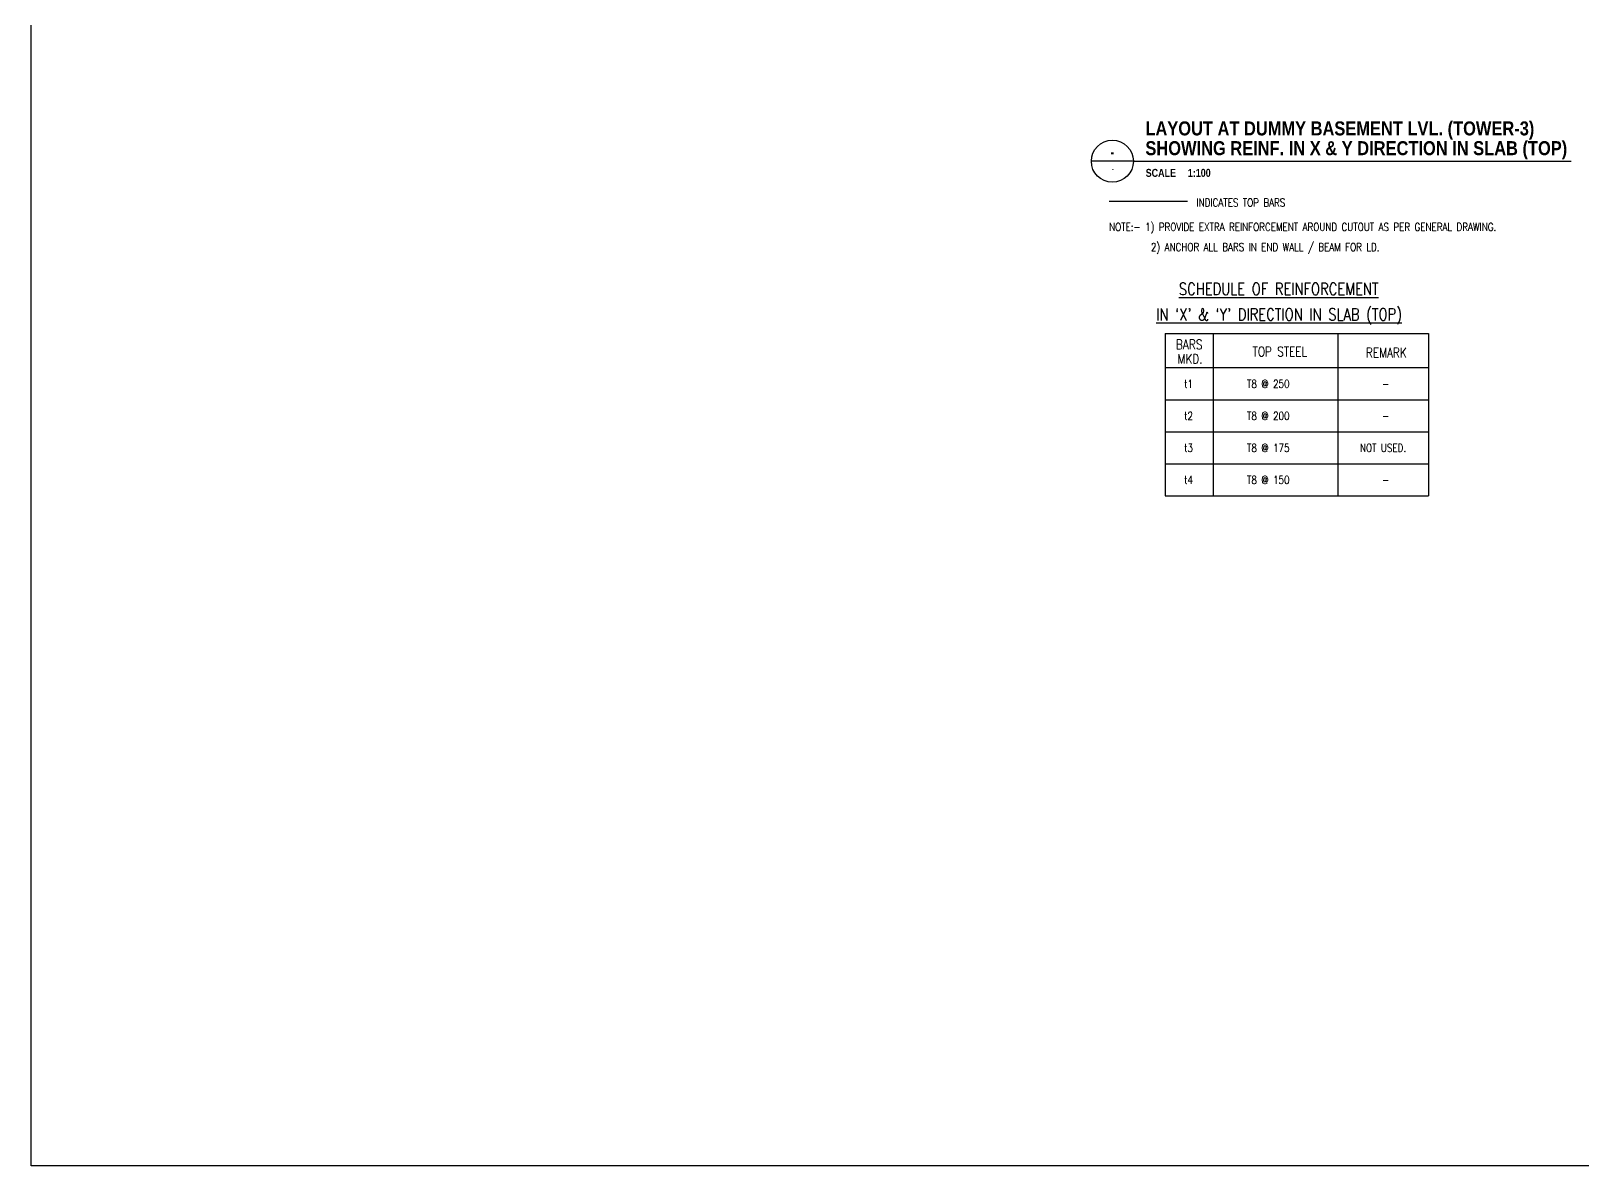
# Model space of a CAD drawing. Header units: millimetres. Extents: x 3096197 to 3311540, y 922944 to 989976.
# Drawn here: x 3096197 to 3134978, y 930707 to 959060 of the extents above; entities that cross this region are included whole.
import ezdxf
from ezdxf.enums import TextEntityAlignment as Align

# ---------------------------------------------------------------- set-up
doc = ezdxf.new("R2010")
doc.units = ezdxf.units.MM
doc.header["$LTSCALE"] = 100
doc.header["$MEASUREMENT"] = 0
doc.linetypes.add('HIDDEN', pattern=[0.375, 0.25, -0.125])
for name, color, linetype in [('A-REFR-TITL-100', 2, 'Continuous'), ('REINF_TOP', 1, 'HIDDEN'), ('RET. WALL', 6, 'Continuous'), ('TABLE', 5, 'Continuous'), ('TABLE-TEXT', 3, 'Continuous'), ('TX', 6, 'Continuous')]:
    doc.layers.add(name, color=color, linetype=linetype)
doc.styles.add('ARIAL', font='arial.ttf', dxfattribs={"width": 0.8})
doc.styles.add('ARIAL-TITLE', font='arialbd.ttf')
doc.styles.add('ROMANS', font='romans.shx', dxfattribs={"width": 0.8})

# ---------------------------------------------------------------- blocks, each defined once
blk = doc.blocks.new('A-DETAIL-TITLE-100')
at = {"layer": 'A-REFR-TITL-100', "linetype": 'Continuous'}
blk.add_line((0, 0), (-1050, 0), dxfattribs=at)
blk.add_circle((-525, 0), 525, dxfattribs=at)
at = {"layer": 'A-REFR-TITL-100', "color": 4, "style": 'ARIAL-TITLE'}
for tag, p, height in [('TITLE1', (450, 937), 500), ('TITLE2', (450, 237), 500), ('SCALE1', (450, -480), 300), ('SCALE2', (2479, -480), 300)]:
    blk.add_attdef(tag, p, '', height=height, dxfattribs=at)
at = {"layer": 'A-REFR-TITL-100', "color": 4, "linetype": 'Continuous', "style": 'ARIAL-TITLE'}
blk.add_attdef('DRWG-NO', text='', height=400, dxfattribs=at).set_placement((-751, 326), align=Align.MIDDLE)
at = {"layer": 'A-REFR-TITL-100', "color": 4, "linetype": 'Continuous', "style": 'ARIAL', "width": 0.8}
blk.add_attdef('DRAWING-REF', text='', height=200, dxfattribs=at).set_placement((-735, -270), align=Align.MIDDLE)

msp = doc.modelspace()

# ---------------------------------------------------------------- linework, layer by layer
at = {"layer": 'A-REFR-TITL-100', "linetype": 'Continuous'}
msp.add_line((3123742.6, 955807.9), (3134680.6, 955807.9), dxfattribs=at)
at = {"layer": 'REINF_TOP', "ltscale": 0.03}
msp.add_lwpolyline([(3123142, 954807.7), (3125098.9, 954807.7)], dxfattribs=at)
at = {"layer": 'RET. WALL'}
msp.add_lwpolyline([(3096196.7, 987412.6), (3164806.8, 987412.6), (3164806.8, 930706.9), (3096196.7, 930706.9)], close=True, dxfattribs=at)
at = {"layer": 'TABLE'}
for p, q in [((3124535, 951500.3), (3124535, 947450.3)), ((3124535, 951500.3), (3131120.9, 951500.3)), ((3125735, 951500.3), (3125735, 947450.3)), ((3128849, 951500.3), (3128849, 947450.3)), ((3131120.9, 951500.3), (3131120.9, 947450.3)), ((3124535, 950650.3), (3131120.9, 950650.3)), ((3124535, 947450.3), (3131120.9, 947450.3))]:
    msp.add_line(p, q, dxfattribs=at)
at = {"layer": 'TABLE', "color": 2}
for p, q in [((3124535, 949850.3), (3131120.9, 949850.3)), ((3124535, 949050.3), (3131120.9, 949050.3)), ((3124535, 948250.3), (3131120.9, 948250.3))]:
    msp.add_line(p, q, dxfattribs=at)

# ---------------------------------------------------------------- block references
at = {"layer": 'A-REFR-TITL-100'}
ref = msp.add_blockref('A-DETAIL-TITLE-100', (3123742.6, 955807.9), dxfattribs=at)
ref.add_attrib('TITLE1', 'LAYOUT AT DUMMY BASEMENT LVL. (TOWER-3)', (3124043.6, 956452.5), dxfattribs={"color": 4, "height": 350, "style": 'ARIAL-TITLE', "width": 0.84})
ref.add_attrib('TITLE2', 'SHOWING REINF. IN X & Y DIRECTION IN SLAB (TOP)', (3124043.6, 955958.7), dxfattribs={"color": 4, "height": 350, "style": 'ARIAL-TITLE', "width": 0.84})
ref.add_attrib('DRWG-NO', '-', dxfattribs={"color": 4, "linetype": 'Continuous', "height": 250, "style": 'ARIAL-TITLE', "width": 0.8}).set_placement((3123216.8, 956035.8), align=Align.MIDDLE)
ref.add_attrib('DRAWING-REF', '-', dxfattribs={"color": 4, "linetype": 'Continuous', "height": 150, "style": 'ARIAL', "width": 0.8}).set_placement((3123228.4, 955619), align=Align.MIDDLE)
ref.add_attrib('SCALE1', 'SCALE', (3124050.6, 955416.6), dxfattribs={"color": 4, "height": 200, "style": 'ARIAL-TITLE', "width": 0.8})
ref.add_attrib('SCALE2', '1:100', (3125103.7, 955416.6), dxfattribs={"color": 4, "height": 200, "style": 'ARIAL-TITLE', "width": 0.8})

# ---------------------------------------------------------------- texts
at = {"layer": 'TABLE-TEXT', "style": 'ROMANS', "width": 0.8}
for s, p in [('INDICATES TOP BARS', (3125317.5, 954674.3)), ('NOTE:- 1) PROVIDE EXTRA REINFORCEMENT AROUND CUTOUT AS PER GENERAL DRAWING.', (3123136.4, 954064.9, 0)), ('2) ANCHOR ALL BARS IN END WALL / BEAM FOR LD.', (3124181.1, 953561.3, 0)), ('t1', (3125012.6, 950146.2)), ('T8 @ 250', (3126581.9, 950146.2)), ('-', (3129956.6, 950146.2)), ('t2', (3125012.6, 949346.2)), ('T8 @ 200', (3126581.9, 949346.2)), ('-', (3129956.6, 949346.2)), ('t3', (3125012.6, 948546.2)), ('T8 @ 175', (3126581.9, 948546.2)), ('NOT USED.', (3129406, 948546.2)), ('t4', (3125012.6, 947746.2)), ('T8 @ 150', (3126581.9, 947746.2)), ('-', (3129956.6, 947746.2))]:
    msp.add_text(s, height=200, dxfattribs=at).set_placement(p)
at = {"layer": 'TABLE-TEXT', "color": 10, "style": 'ROMANS', "width": 0.8}
for s, p in [('BARS', (3125137.1, 951230.3)), ('MKD.', (3125159.6, 950870.3)), ('TOP STEEL', (3127402.5, 951050.3)), ('REMARK', (3130065.5, 951025.3))]:
    msp.add_text(s, height=240, dxfattribs=at).set_placement(p, align=Align.MIDDLE)
at = {"layer": 'TX', "linetype": 'Continuous', "style": 'ROMANS', "width": 0.8}
for s, p in [('%%USCHEDULE OF REINFORCEMENT', (3124879.8, 952466.9)), ("%%UIN `X' & `Y' DIRECTION IN SLAB (TOP)", (3124313.8, 951831.7))]:
    msp.add_text(s, height=300, dxfattribs=at).set_placement(p)

doc.saveas('drawing.dxf')
